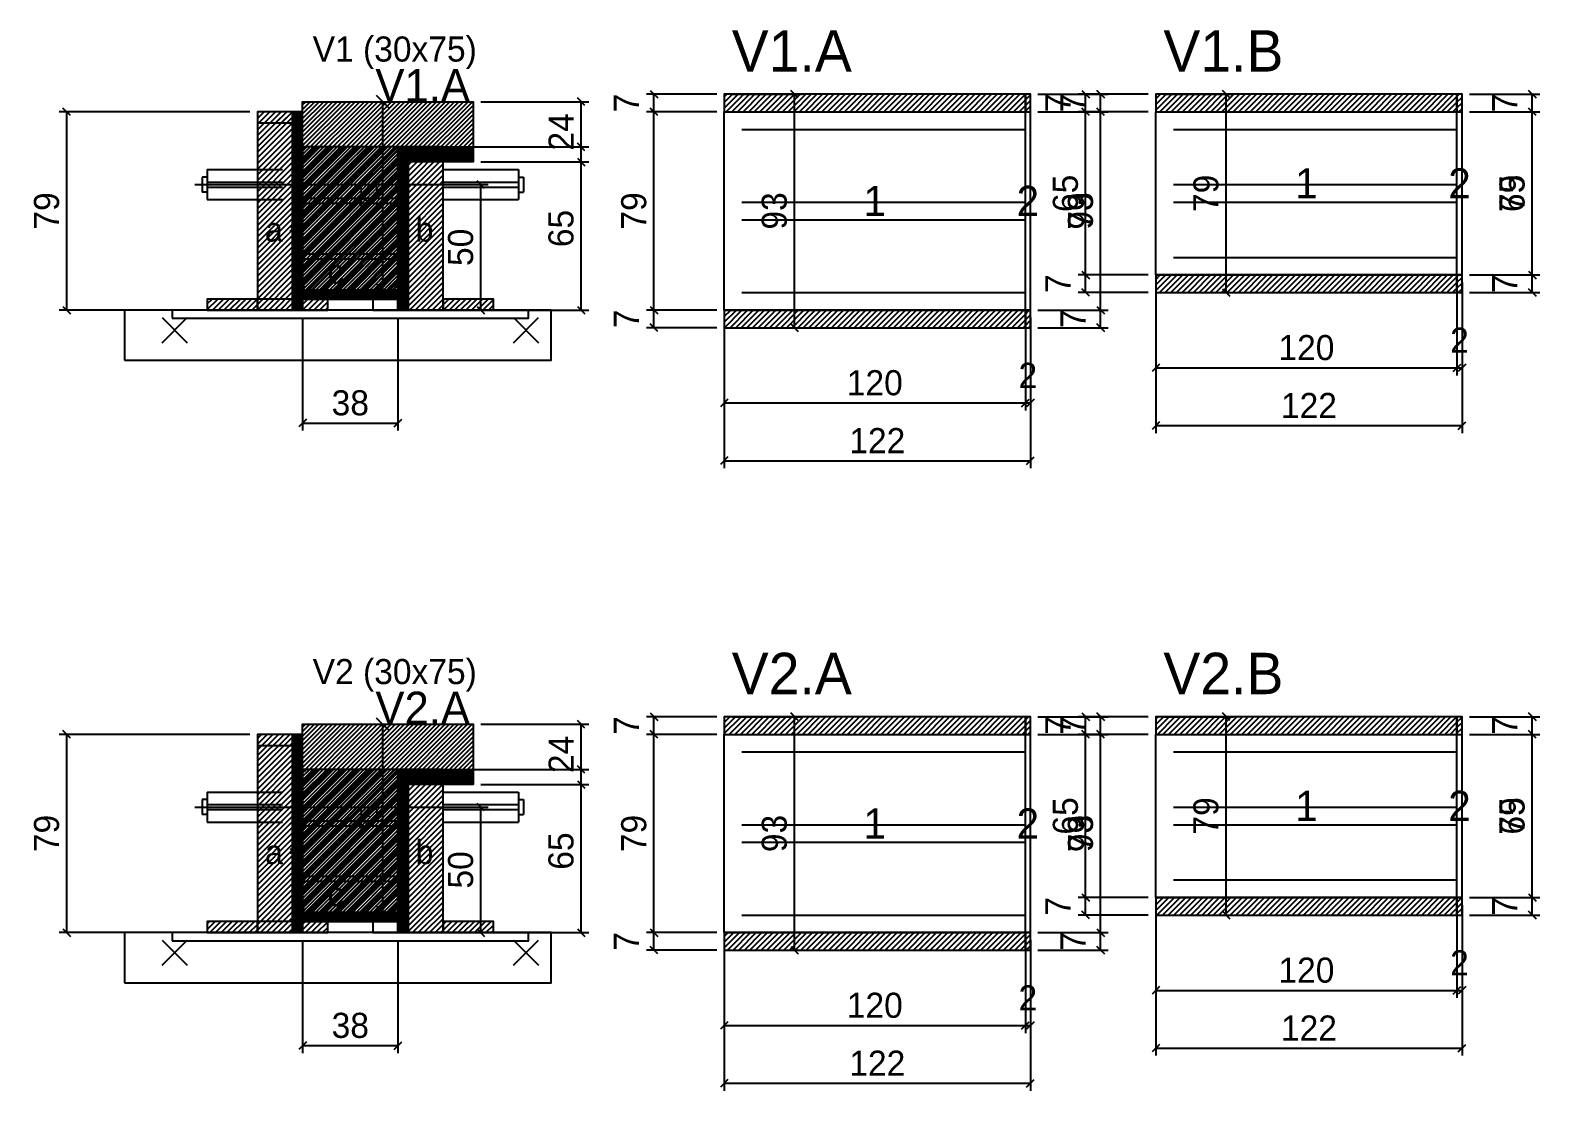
# Model space of a CAD drawing. Extents: x -9000 to 3070, y -16391 to 1250.
# Drawn here: x -69 to 533, y -14159 to -13736 of the extents above; entities that cross this region are included whole.
import ezdxf
from ezdxf.enums import TextEntityAlignment as Align

# ---------------------------------------------------------------- set-up
doc = ezdxf.new("R2010")
doc.units = 0
for name, color, linetype in [('5', 5, 'Continuous'), ('BARRA_ANCORAGEM', 126, 'Continuous'), ('barrote', 126, 'Continuous'), ('CONCRETO', 251, 'Continuous'), ('COTA', 241, 'Continuous'), ('Cota Seção (2x)', 241, 'Continuous'), ('detalhes', 7, 'Continuous'), ('Hachura', 251, 'Continuous'), ('HACHURACONCRETO', 251, 'Continuous'), ('Madeira', 126, 'Continuous'), ('NOMENCLATURA', 7, 'Continuous'), ('Painéis', 200, 'Continuous'), ('presilha', 224, 'Continuous'), ('SARR_2.2x7', 40, 'Continuous'), ('SARRAFO_2_2X7', 40, 'Continuous'), ('SCO-___-LAJ', 224, 'Continuous'), ('TENSOR', 224, 'Continuous'), ('Texto Seção', 7, 'Continuous')]:
    doc.layers.add(name, color=color, linetype=linetype)
doc.dimstyles.new('PAINEL', dxfattribs={"dimtxt": 10, "dimasz": 3, "dimexe": 3, "dimexo": 3, "dimgap": 3, "dimtad": 1, "dimblk": 'OBLIQUE', "dimblk1": 'OBLIQUE', "dimcen": 2.5, "dimclrd": 4, "dimclre": 4, "dimclrt": 240, "dimazin": 3, "dimtfac": 1, "dimtmove": 0, "dimatfit": 3})
doc.dimstyles.new('SECAO2X', dxfattribs={"dimtxt": 7, "dimasz": 5, "dimexe": 3, "dimexo": 3, "dimgap": 2, "dimtad": 3, "dimblk": 'OBLIQUE', "dimblk1": 'OBLIQUE', "dimcen": 2.5, "dimclrd": 4, "dimclre": 4, "dimclrt": 1, "dimazin": 3, "dimtfac": 1, "dimtmove": 0, "dimatfit": 3})

# ---------------------------------------------------------------- blocks, each defined once
blk = doc.blocks.new('PAR_ESQ')
for p, q in [((-1, -1), (1, 1)), ((-1, 1), (1, -1))]:
    blk.add_line(p, q)
blk = doc.blocks.new('PAR_FUNDO_ESQ')
for p, q in [((-1, -1), (1, 1)), ((-1, 1), (1, -1))]:
    blk.add_line(p, q)
blk = doc.blocks.new('PAR_FUNDO_DIR')
for p, q in [((-1, -1), (1, 1)), ((-1, 1), (1, -1))]:
    blk.add_line(p, q)
blk = doc.blocks.new('par_int_esq')
for p, q in [((-1, -1), (1, 1)), ((-1, 1), (1, -1))]:
    blk.add_line(p, q)
blk = doc.blocks.new('par_int_dir')
for p, q in [((-1, -1), (1, 1)), ((-1, 1), (1, -1))]:
    blk.add_line(p, q)
blk = doc.blocks.new('_OBLIQUE')
at = {"color": 0, "linetype": 'BYBLOCK'}
blk.add_line((-0.5, -0.5), (0.5, 0.5), dxfattribs=at)

msp = doc.modelspace()

# ---------------------------------------------------------------- hatches: boundary and pattern name
at = {"layer": 'COTA'}
h = msp.add_hatch(dxfattribs=at)
h.set_pattern_fill('ANSI31', scale=0.5)
h.paths.add_polyline_path([(208, -13769), (328, -13769), (328, -13762), (208, -13762)])
h = msp.add_hatch(dxfattribs=at)
h.set_pattern_fill('ANSI31', scale=0.5)
h.paths.add_polyline_path([(328, -13769), (330, -13769), (330, -13762), (328, -13762)])
h = msp.add_hatch(dxfattribs=at)
h.set_pattern_fill('ANSI31', scale=0.5)
h.paths.add_polyline_path([(380, -13769), (500, -13769), (500, -13762), (380, -13762)])
h = msp.add_hatch(dxfattribs=at)
h.set_pattern_fill('ANSI31', scale=0.5)
h.paths.add_polyline_path([(500, -13769), (502, -13769), (502, -13762), (500, -13762)])
h = msp.add_hatch(dxfattribs=at)
h.set_pattern_fill('ANSI31', scale=0.4)
h.paths.add_polyline_path([(40, -13840), (40, -13765), (108, -13765), (108, -13789), (78, -13789), (78, -13840)])
h = msp.add_hatch(dxfattribs=at)
h.set_pattern_fill('ANSI31', scale=0.5)
h.paths.add_polyline_path([(380, -13841), (500, -13841), (500, -13834), (380, -13834)])
h = msp.add_hatch(dxfattribs=at)
h.set_pattern_fill('ANSI31', scale=0.5)
h.paths.add_polyline_path([(500, -13841), (502, -13841), (502, -13834), (500, -13834)])
h = msp.add_hatch(dxfattribs=at)
h.set_pattern_fill('ANSI31', scale=0.5)
h.paths.add_polyline_path([(208, -13855), (328, -13855), (328, -13848), (208, -13848)])
h = msp.add_hatch(dxfattribs=at)
h.set_pattern_fill('ANSI31', scale=0.5)
h.paths.add_polyline_path([(328, -13855), (330, -13855), (330, -13848), (328, -13848)])
h = msp.add_hatch(dxfattribs=at)
h.set_pattern_fill('ANSI31', scale=0.5)
h.paths.add_polyline_path([(208, -14017), (328, -14017), (328, -14010), (208, -14010)])
h = msp.add_hatch(dxfattribs=at)
h.set_pattern_fill('ANSI31', scale=0.5)
h.paths.add_polyline_path([(328, -14017), (330, -14017), (330, -14010), (328, -14010)])
h = msp.add_hatch(dxfattribs=at)
h.set_pattern_fill('ANSI31', scale=0.5)
h.paths.add_polyline_path([(380, -14017), (500, -14017), (500, -14010), (380, -14010)])
h = msp.add_hatch(dxfattribs=at)
h.set_pattern_fill('ANSI31', scale=0.5)
h.paths.add_polyline_path([(500, -14017), (502, -14017), (502, -14010), (500, -14010)])
h = msp.add_hatch(dxfattribs=at)
h.set_pattern_fill('ANSI31', scale=0.4)
h.paths.add_polyline_path([(40, -14088), (40, -14013), (108, -14013), (108, -14037), (78, -14037), (78, -14088)])
h = msp.add_hatch(dxfattribs=at)
h.set_pattern_fill('ANSI31', scale=0.5)
h.paths.add_polyline_path([(380, -14089), (500, -14089), (500, -14082), (380, -14082)])
h = msp.add_hatch(dxfattribs=at)
h.set_pattern_fill('ANSI31', scale=0.5)
h.paths.add_polyline_path([(500, -14089), (502, -14089), (502, -14082), (500, -14082)])
h = msp.add_hatch(dxfattribs=at)
h.set_pattern_fill('ANSI31', scale=0.5)
h.paths.add_polyline_path([(208, -14103), (328, -14103), (328, -14096), (208, -14096)])
h = msp.add_hatch(dxfattribs=at)
h.set_pattern_fill('ANSI31', scale=0.5)
h.paths.add_polyline_path([(328, -14103), (330, -14103), (330, -14096), (328, -14096)])
at = {"layer": 'Hachura'}
h = msp.add_hatch(dxfattribs=at)
h.set_pattern_fill('ANSI31', scale=0.5)
h.paths.add_polyline_path([(22, -13848), (36, -13848), (36, -13769), (22, -13769)])
h = msp.add_hatch(dxfattribs=at)
h.set_pattern_fill('ANSI31', scale=0.5)
h.paths.add_polyline_path([(22, -13773.4), (36, -13773.4), (36, -13769), (22, -13769)])
h = msp.add_hatch(dxfattribs=at)
h.set_pattern_fill('SOLID')
h.paths.add_polyline_path([(36, -13848), (40, -13848), (40, -13769), (36, -13769)])
h = msp.add_hatch(dxfattribs=at)
h.set_pattern_fill('SOLID')
h.paths.add_polyline_path([(78, -13848), (82, -13848), (82, -13783), (78, -13783)])
h = msp.add_hatch(dxfattribs=at)
h.set_pattern_fill('SOLID')
h.paths.add_polyline_path([(78, -13783), (108, -13783), (108, -13789), (78, -13789)])
h = msp.add_hatch(dxfattribs=at)
h.set_pattern_fill('ANSI31', scale=0.5)
h.paths.add_polyline_path([(82, -13848), (96, -13848), (96, -13783), (82, -13783)])
h = msp.add_hatch(dxfattribs=at)
h.set_pattern_fill('ANSI31', scale=0.5)
h.paths.add_polyline_path([(82, -13787.4), (96, -13787.4), (96, -13783), (82, -13783)])
h = msp.add_hatch(dxfattribs=at)
h.set_pattern_fill('SOLID')
h.paths.add_polyline_path([(40, -13843.6), (78, -13843.6), (78, -13840), (40, -13840)])
h = msp.add_hatch(dxfattribs=at)
h.set_pattern_fill('ANSI31', scale=0.5)
h.paths.add_polyline_path([(2, -13848), (22, -13848), (22, -13843.6), (2, -13843.6)])
h = msp.add_hatch(dxfattribs=at)
h.set_pattern_fill('ANSI31', scale=0.5)
h.paths.add_polyline_path([(40, -13848), (50, -13848), (50, -13843.6), (40, -13843.6)])
h = msp.add_hatch(dxfattribs=at)
h.set_pattern_fill('ANSI31', scale=0.5)
h.paths.add_polyline_path([(96, -13848), (116, -13848), (116, -13843.6), (96, -13843.6)])
h = msp.add_hatch(dxfattribs=at)
h.set_pattern_fill('ANSI31', scale=0.5)
h.paths.add_polyline_path([(22, -14096), (36, -14096), (36, -14017), (22, -14017)])
h = msp.add_hatch(dxfattribs=at)
h.set_pattern_fill('ANSI31', scale=0.5)
h.paths.add_polyline_path([(22, -14021.4), (36, -14021.4), (36, -14017), (22, -14017)])
h = msp.add_hatch(dxfattribs=at)
h.set_pattern_fill('SOLID')
h.paths.add_polyline_path([(36, -14096), (40, -14096), (40, -14017), (36, -14017)])
h = msp.add_hatch(dxfattribs=at)
h.set_pattern_fill('SOLID')
h.paths.add_polyline_path([(78, -14096), (82, -14096), (82, -14031), (78, -14031)])
h = msp.add_hatch(dxfattribs=at)
h.set_pattern_fill('SOLID')
h.paths.add_polyline_path([(78, -14031), (108, -14031), (108, -14037), (78, -14037)])
h = msp.add_hatch(dxfattribs=at)
h.set_pattern_fill('ANSI31', scale=0.5)
h.paths.add_polyline_path([(82, -14096), (96, -14096), (96, -14031), (82, -14031)])
h = msp.add_hatch(dxfattribs=at)
h.set_pattern_fill('ANSI31', scale=0.5)
h.paths.add_polyline_path([(82, -14035.4), (96, -14035.4), (96, -14031), (82, -14031)])
h = msp.add_hatch(dxfattribs=at)
h.set_pattern_fill('SOLID')
h.paths.add_polyline_path([(40, -14091.6), (78, -14091.6), (78, -14088), (40, -14088)])
h = msp.add_hatch(dxfattribs=at)
h.set_pattern_fill('ANSI31', scale=0.5)
h.paths.add_polyline_path([(2, -14096), (22, -14096), (22, -14091.6), (2, -14091.6)])
h = msp.add_hatch(dxfattribs=at)
h.set_pattern_fill('ANSI31', scale=0.5)
h.paths.add_polyline_path([(40, -14096), (50, -14096), (50, -14091.6), (40, -14091.6)])
h = msp.add_hatch(dxfattribs=at)
h.set_pattern_fill('ANSI31', scale=0.5)
h.paths.add_polyline_path([(96, -14096), (116, -14096), (116, -14091.6), (96, -14091.6)])
at = {"layer": 'HACHURACONCRETO'}
h = msp.add_hatch(dxfattribs=at)
h.set_pattern_fill('ANSI31', scale=0.3)
h.paths.add_polyline_path([(40, -13843.6), (78, -13843.6), (78, -13783), (40, -13783)])
h = msp.add_hatch(dxfattribs=at)
h.set_pattern_fill('ANSI31', scale=0.3)
h.paths.add_polyline_path([(40, -14091.6), (78, -14091.6), (78, -14031), (40, -14031)])

# ---------------------------------------------------------------- linework, layer by layer
for p, q in [((2, -13792), (32, -13792)), ((2, -13792), (2, -13804)), ((96, -13792), (126, -13792)), ((126, -13792), (126, -13804)), ((0, -13795), (0, -13801)), ((2, -13795), (0, -13795)), ((2, -13797), (32, -13797)), ((2, -13799), (32, -13799)), ((96, -13797), (126, -13797)), ((96, -13799), (126, -13799)), ((126, -13795), (128, -13795)), ((128, -13795), (128, -13801)), ((2, -13801), (0, -13801)), ((2, -13804), (32, -13804)), ((96, -13804), (126, -13804)), ((126, -13801), (128, -13801)), ((2, -14040), (32, -14040)), ((2, -14040), (2, -14052)), ((96, -14040), (126, -14040)), ((126, -14040), (126, -14052)), ((0, -14043), (0, -14049)), ((2, -14043), (0, -14043)), ((2, -14045), (32, -14045)), ((96, -14045), (126, -14045)), ((126, -14043), (128, -14043)), ((128, -14043), (128, -14049)), ((2, -14049), (0, -14049)), ((2, -14047), (32, -14047)), ((2, -14052), (32, -14052)), ((96, -14047), (126, -14047)), ((96, -14052), (126, -14052)), ((126, -14049), (128, -14049))]:
    msp.add_line(p, q)
at = {"layer": 'BARRA_ANCORAGEM'}
for p, q in [((40, -13803.45), (78, -13803.45)), ((40, -13805.45), (40, -13803.45)), ((40, -13805.45), (78, -13805.45)), ((78, -13805.45), (78, -13803.45)), ((40, -13825.55), (78, -13825.55)), ((40, -13827.55), (40, -13825.55)), ((40, -13827.55), (78, -13827.55)), ((78, -13827.55), (78, -13825.55)), ((40, -14051.45), (78, -14051.45)), ((40, -14053.45), (40, -14051.45)), ((78, -14053.45), (78, -14051.45)), ((40, -14053.45), (78, -14053.45)), ((40, -14073.55), (78, -14073.55)), ((40, -14075.55), (40, -14073.55)), ((40, -14075.55), (78, -14075.55)), ((78, -14075.55), (78, -14073.55))]:
    msp.add_line(p, q, dxfattribs=at)
at = {"layer": 'barrote'}
for points in [[(-31, -13868), (139, -13868), (139, -13848), (-31, -13848)], [(-31, -14116), (139, -14116), (139, -14096), (-31, -14096)]]:
    msp.add_lwpolyline(points, close=True, dxfattribs=at)
at = {"layer": 'CONCRETO'}
for points in [[(40, -13840), (40, -13765), (108, -13765), (108, -13789), (78, -13789), (78, -13840)], [(40, -14088), (40, -14013), (108, -14013), (108, -14037), (78, -14037), (78, -14088)]]:
    msp.add_lwpolyline(points, close=True, dxfattribs=at)
at = {"layer": 'HACHURACONCRETO'}
for points in [[(40, -13843.6), (78, -13843.6), (78, -13783), (40, -13783)], [(40, -14091.6), (78, -14091.6), (78, -14031), (40, -14031)]]:
    msp.add_lwpolyline(points, close=True, dxfattribs=at)
at = {"layer": 'Madeira'}
for points in [[(22, -13848), (36, -13848), (36, -13769), (22, -13769)], [(22, -13773.4), (36, -13773.4), (36, -13769), (22, -13769)], [(82, -13848), (96, -13848), (96, -13783), (82, -13783)], [(82, -13787.4), (96, -13787.4), (96, -13783), (82, -13783)], [(2, -13848), (22, -13848), (22, -13843.6), (2, -13843.6)], [(22, -13848), (36, -13848), (36, -13843.6), (22, -13843.6)], [(40, -13848), (50, -13848), (50, -13843.6), (40, -13843.6)], [(68, -13848), (78, -13848), (78, -13843.6), (68, -13843.6)], [(96, -13848), (116, -13848), (116, -13843.6), (96, -13843.6)], [(22, -14096), (36, -14096), (36, -14017), (22, -14017)], [(22, -14021.4), (36, -14021.4), (36, -14017), (22, -14017)], [(82, -14096), (96, -14096), (96, -14031), (82, -14031)], [(82, -14035.4), (96, -14035.4), (96, -14031), (82, -14031)], [(2, -14096), (22, -14096), (22, -14091.6), (2, -14091.6)], [(22, -14096), (36, -14096), (36, -14091.6), (22, -14091.6)], [(40, -14096), (50, -14096), (50, -14091.6), (40, -14091.6)], [(68, -14096), (78, -14096), (78, -14091.6), (68, -14091.6)], [(96, -14096), (116, -14096), (116, -14091.6), (96, -14091.6)]]:
    msp.add_lwpolyline(points, close=True, dxfattribs=at)
at = {"layer": 'Painéis'}
for p, q in [((208, -13769), (328, -13769)), ((208, -13848), (208, -13769)), ((328, -13848), (328, -13769)), ((328, -13848), (328, -13769)), ((328, -13769), (330, -13769)), ((328, -13848), (328, -13769)), ((330, -13848), (330, -13769)), ((380, -13769), (500, -13769)), ((380, -13834), (380, -13769)), ((500, -13834), (500, -13769)), ((500, -13834), (500, -13769)), ((500, -13769), (502, -13769)), ((500, -13834), (500, -13769)), ((502, -13834), (502, -13769)), ((380, -13834), (500, -13834)), ((500, -13834), (502, -13834)), ((208, -13848), (328, -13848)), ((328, -13848), (330, -13848)), ((208, -14017), (328, -14017)), ((208, -14096), (208, -14017)), ((328, -14096), (328, -14017)), ((328, -14096), (328, -14017)), ((328, -14017), (330, -14017)), ((328, -14096), (328, -14017)), ((330, -14096), (330, -14017)), ((380, -14017), (500, -14017)), ((380, -14082), (380, -14017)), ((500, -14082), (500, -14017)), ((500, -14082), (500, -14017)), ((500, -14017), (502, -14017)), ((500, -14082), (500, -14017)), ((502, -14082), (502, -14017)), ((380, -14082), (500, -14082)), ((500, -14082), (502, -14082)), ((208, -14096), (328, -14096)), ((328, -14096), (330, -14096))]:
    msp.add_line(p, q, dxfattribs=at)
for points in [[(36, -13848), (40, -13848), (40, -13769), (36, -13769)], [(78, -13848), (82, -13848), (82, -13783), (78, -13783)], [(78, -13783), (108, -13783), (108, -13789), (78, -13789)], [(40, -13843.6), (78, -13843.6), (78, -13840), (40, -13840)], [(36, -14096), (40, -14096), (40, -14017), (36, -14017)], [(78, -14096), (82, -14096), (82, -14031), (78, -14031)], [(78, -14031), (108, -14031), (108, -14037), (78, -14037)], [(40, -14091.6), (78, -14091.6), (78, -14088), (40, -14088)]]:
    msp.add_lwpolyline(points, close=True, dxfattribs=at)
at = {"layer": 'presilha'}
for p, q in [((-16, -13861), (-6, -13851)), ((-16, -13851), (-6, -13861)), ((124, -13861), (134, -13851)), ((124, -13851), (134, -13861)), ((-16, -14109), (-6, -14099)), ((-16, -14099), (-6, -14109)), ((124, -14109), (134, -14099)), ((124, -14099), (134, -14109))]:
    msp.add_line(p, q, dxfattribs=at)
at = {"layer": 'SARR_2.2x7'}
for points in [[(215, -13776), (328, -13776)], [(215, -13776), (328, -13776)], [(387, -13776), (500, -13776)], [(387, -13776), (500, -13776)], [(387, -13798), (500, -13798)], [(387, -13798), (500, -13798)], [(215, -13805), (328, -13805)], [(215, -13805), (328, -13805)], [(387, -13805), (500, -13805)], [(387, -13805), (500, -13805)], [(215, -13812), (328, -13812)], [(215, -13812), (328, -13812)], [(387, -13827), (500, -13827)], [(387, -13827), (500, -13827)], [(215, -13841), (328, -13841)], [(215, -13841), (328, -13841)], [(215, -14024), (328, -14024)], [(215, -14024), (328, -14024)], [(387, -14024), (500, -14024)], [(387, -14024), (500, -14024)], [(387, -14046), (500, -14046)], [(387, -14046), (500, -14046)], [(215, -14053), (328, -14053)], [(215, -14053), (328, -14053)], [(387, -14053), (500, -14053)], [(387, -14053), (500, -14053)], [(215, -14060), (328, -14060)], [(215, -14060), (328, -14060)], [(387, -14075), (500, -14075)], [(387, -14075), (500, -14075)], [(215, -14089), (328, -14089)], [(215, -14089), (328, -14089)]]:
    msp.add_lwpolyline(points, dxfattribs=at)
at = {"layer": 'SARRAFO_2_2X7'}
for p, q in [((36, -13778.2), (36, -13773.8)), ((36, -13773.8), (40, -13773.8)), ((40, -13778.2), (40, -13773.8)), ((36, -13778.2), (40, -13778.2)), ((78, -13792.2), (78, -13787.8)), ((78, -13787.8), (82, -13787.8)), ((82, -13792.2), (82, -13787.8)), ((78, -13792.2), (82, -13792.2)), ((36, -13807.2), (36, -13802.8)), ((36, -13802.8), (40, -13802.8)), ((40, -13807.2), (40, -13802.8)), ((36, -13807.2), (40, -13807.2)), ((36, -13814.2), (36, -13809.8)), ((36, -13809.8), (40, -13809.8)), ((40, -13814.2), (40, -13809.8)), ((78, -13814.2), (78, -13809.8)), ((78, -13809.8), (82, -13809.8)), ((82, -13814.2), (82, -13809.8)), ((36, -13814.2), (40, -13814.2)), ((78, -13814.2), (82, -13814.2)), ((78, -13821.2), (78, -13816.8)), ((78, -13816.8), (82, -13816.8)), ((82, -13821.2), (82, -13816.8)), ((78, -13821.2), (82, -13821.2)), ((36, -13843.2), (36, -13838.8)), ((36, -13838.8), (40, -13838.8)), ((40, -13843.2), (40, -13838.8)), ((78, -13843.2), (78, -13838.8)), ((78, -13838.8), (82, -13838.8)), ((82, -13843.2), (82, -13838.8)), ((36, -13843.2), (40, -13843.2)), ((78, -13843.2), (82, -13843.2)), ((36, -14026.2), (36, -14021.8)), ((36, -14021.8), (40, -14021.8)), ((40, -14026.2), (40, -14021.8)), ((36, -14026.2), (40, -14026.2)), ((78, -14040.2), (78, -14035.8)), ((78, -14035.8), (82, -14035.8)), ((78, -14040.2), (82, -14040.2)), ((82, -14040.2), (82, -14035.8)), ((36, -14055.2), (36, -14050.8)), ((36, -14050.8), (40, -14050.8)), ((40, -14055.2), (40, -14050.8)), ((36, -14055.2), (40, -14055.2)), ((36, -14062.2), (36, -14057.8)), ((36, -14057.8), (40, -14057.8)), ((40, -14062.2), (40, -14057.8)), ((78, -14062.2), (78, -14057.8)), ((78, -14057.8), (82, -14057.8)), ((82, -14062.2), (82, -14057.8)), ((36, -14062.2), (40, -14062.2)), ((78, -14062.2), (82, -14062.2)), ((78, -14069.2), (78, -14064.8)), ((78, -14064.8), (82, -14064.8)), ((78, -14069.2), (82, -14069.2)), ((82, -14069.2), (82, -14064.8)), ((36, -14091.2), (36, -14086.8)), ((36, -14086.8), (40, -14086.8)), ((40, -14091.2), (40, -14086.8)), ((78, -14091.2), (78, -14086.8)), ((78, -14086.8), (82, -14086.8)), ((82, -14091.2), (82, -14086.8)), ((36, -14091.2), (40, -14091.2)), ((78, -14091.2), (82, -14091.2))]:
    msp.add_line(p, q, dxfattribs=at)
at = {"layer": 'SCO-___-LAJ'}
for points in [[(208, -13769), (328, -13769), (328, -13762), (208, -13762)], [(328, -13769), (330, -13769), (330, -13762), (328, -13762)], [(380, -13769), (500, -13769), (500, -13762), (380, -13762)], [(500, -13769), (502, -13769), (502, -13762), (500, -13762)], [(380, -13841), (500, -13841), (500, -13834), (380, -13834)], [(500, -13841), (502, -13841), (502, -13834), (500, -13834)], [(-12, -13851.2), (130, -13851.2), (130, -13848), (-12, -13848)], [(208, -13855), (328, -13855), (328, -13848), (208, -13848)], [(328, -13855), (330, -13855), (330, -13848), (328, -13848)], [(208, -14017), (328, -14017), (328, -14010), (208, -14010)], [(328, -14017), (330, -14017), (330, -14010), (328, -14010)], [(380, -14017), (500, -14017), (500, -14010), (380, -14010)], [(500, -14017), (502, -14017), (502, -14010), (500, -14010)], [(380, -14089), (500, -14089), (500, -14082), (380, -14082)], [(500, -14089), (502, -14089), (502, -14082), (500, -14082)], [(-12, -14099.2), (130, -14099.2), (130, -14096), (-12, -14096)], [(208, -14103), (328, -14103), (328, -14096), (208, -14096)], [(328, -14103), (330, -14103), (330, -14096), (328, -14096)]]:
    msp.add_lwpolyline(points, close=True, dxfattribs=at)
at = {"layer": 'TENSOR'}
for p, q in [((-3, -13798), (106, -13798)), ((-3, -14046), (106, -14046))]:
    msp.add_line(p, q, dxfattribs=at)

# ---------------------------------------------------------------- block references
at = {"layer": 'Painéis'}
for name, p in [('par_int_esq', (40, -13805.5)), ('par_int_dir', (78, -13805.5)), ('PAR_ESQ', (36, -13815.5)), ('PAR_FUNDO_ESQ', (40, -13838)), ('PAR_FUNDO_DIR', (78, -13838)), ('par_int_esq', (40, -14053.5)), ('par_int_dir', (78, -14053.5)), ('PAR_ESQ', (36, -14063.5)), ('PAR_FUNDO_ESQ', (40, -14086)), ('PAR_FUNDO_DIR', (78, -14086))]:
    msp.add_blockref(name, p, dxfattribs=at)

# ---------------------------------------------------------------- texts
at = {"layer": '5'}
for s, p in [('1', (440, -13797.5)), ('2', (501, -13797.5)), ('1', (268, -13804.5)), ('2', (329, -13804.5)), ('1', (440, -14045.5)), ('2', (501, -14045.5)), ('2', (329, -14052.5)), ('1', (268, -14052.5))]:
    msp.add_text(s, height=12, dxfattribs=at).set_placement(p, align=Align.MIDDLE_CENTER)
at = {"layer": 'detalhes'}
for s, p in [('b', (85, -13820.7)), ('a', (25, -13820.7)), ('c', (50, -13837.5)), ('a', (25, -14068.7)), ('b', (85, -14068.7)), ('c', (50, -14085.5))]:
    msp.add_text(s, height=9.6, dxfattribs=at).set_placement(p)
at = {"layer": 'NOMENCLATURA'}
for s, p in [('V1.A', (211, -13753)), ('V1.B', (383, -13753)), ('V2.A', (211, -14001)), ('V2.B', (383, -14001))]:
    msp.add_text(s, height=16.5, dxfattribs=at).set_placement(p)
at = {"layer": 'Texto Seção'}
for s, height, p in [('V1 (30x75)', 10, (44, -13749)), ('V1.A', 13, (69, -13765)), ('V2 (30x75)', 10, (44, -13997)), ('V2.A', 13, (69, -14013))]:
    msp.add_text(s, height=height, dxfattribs=at).set_placement(p)

# ---------------------------------------------------------------- dimensions: what is measured, and where the dimension line sits
at = {"layer": 'COTA'}
for base, p1, p2 in [((151, -13789), (108, -13789), (108, -13765)), ((180, -13769), (208, -13769), (208, -13762)), ((236, -13855), (208, -13855), (208, -13762)), ((358, -13855), (330, -13855), (330, -13762)), ((358, -13769), (330, -13769), (330, -13762)), ((352, -13769), (380, -13769), (380, -13762)), ((408, -13841), (380, -13841), (380, -13762)), ((530, -13841), (502, -13841), (502, -13762)), ((530, -13769), (502, -13769), (502, -13762)), ((-54, -13848), (2, -13848), (22, -13769)), ((180, -13848), (208, -13848), (208, -13769)), ((358, -13848), (330, -13848), (330, -13769)), ((352, -13834), (380, -13834), (380, -13769)), ((530, -13834), (502, -13834), (502, -13769)), ((151, -13848), (96, -13848), (96, -13783)), ((111, -13848), (96, -13848), (96, -13798)), ((352, -13841), (380, -13841), (380, -13834)), ((530, -13841), (502, -13841), (502, -13834)), ((180, -13855), (208, -13855), (208, -13848)), ((358, -13855), (330, -13855), (330, -13848)), ((180, -14017), (208, -14017), (208, -14010)), ((236, -14103), (208, -14103), (208, -14010)), ((358, -14103), (330, -14103), (330, -14010)), ((358, -14017), (330, -14017), (330, -14010)), ((352, -14017), (380, -14017), (380, -14010)), ((408, -14089), (380, -14089), (380, -14010)), ((530, -14089), (502, -14089), (502, -14010)), ((530, -14017), (502, -14017), (502, -14010)), ((-54, -14096), (2, -14096), (22, -14017)), ((151, -14037), (108, -14037), (108, -14013)), ((180, -14096), (208, -14096), (208, -14017)), ((358, -14096), (330, -14096), (330, -14017)), ((352, -14082), (380, -14082), (380, -14017)), ((530, -14082), (502, -14082), (502, -14017)), ((151, -14096), (96, -14096), (96, -14031)), ((111, -14096), (96, -14096), (96, -14046)), ((352, -14089), (380, -14089), (380, -14082)), ((530, -14089), (502, -14089), (502, -14082)), ((180, -14103), (208, -14103), (208, -14096)), ((358, -14103), (330, -14103), (330, -14096))]:
    msp.add_linear_dim(base=base, p1=p1, p2=p2, angle=90, dimstyle='PAINEL', dxfattribs=at).render()
for base, p1, p2 in [((380, -13871), (380, -13834), (500, -13834)), ((380, -13894), (380, -13834), (502, -13834)), ((500, -13871), (500, -13834), (502, -13834)), ((40, -13893), (40, -13848), (78, -13848)), ((208, -13885), (208, -13848), (328, -13848)), ((208, -13908), (208, -13848), (330, -13848)), ((328, -13885), (328, -13848), (330, -13848)), ((380, -14119), (380, -14082), (500, -14082)), ((380, -14142), (380, -14082), (502, -14082)), ((500, -14119), (500, -14082), (502, -14082)), ((40, -14141), (40, -14096), (78, -14096)), ((208, -14133), (208, -14096), (328, -14096)), ((208, -14156), (208, -14096), (330, -14096)), ((328, -14133), (328, -14096), (330, -14096))]:
    msp.add_linear_dim(base=base, p1=p1, p2=p2, dimstyle='PAINEL', dxfattribs=at).render()
at = {"layer": 'Cota Seção (2x)'}
for base, p1, p2 in [((72, -13840), (40, -13840), (40, -13765)), ((72, -14088), (40, -14088), (40, -14013))]:
    msp.add_linear_dim(base=base, p1=p1, p2=p2, angle=90, dimstyle='SECAO2X', dxfattribs=at).render()

doc.saveas('drawing.dxf')
